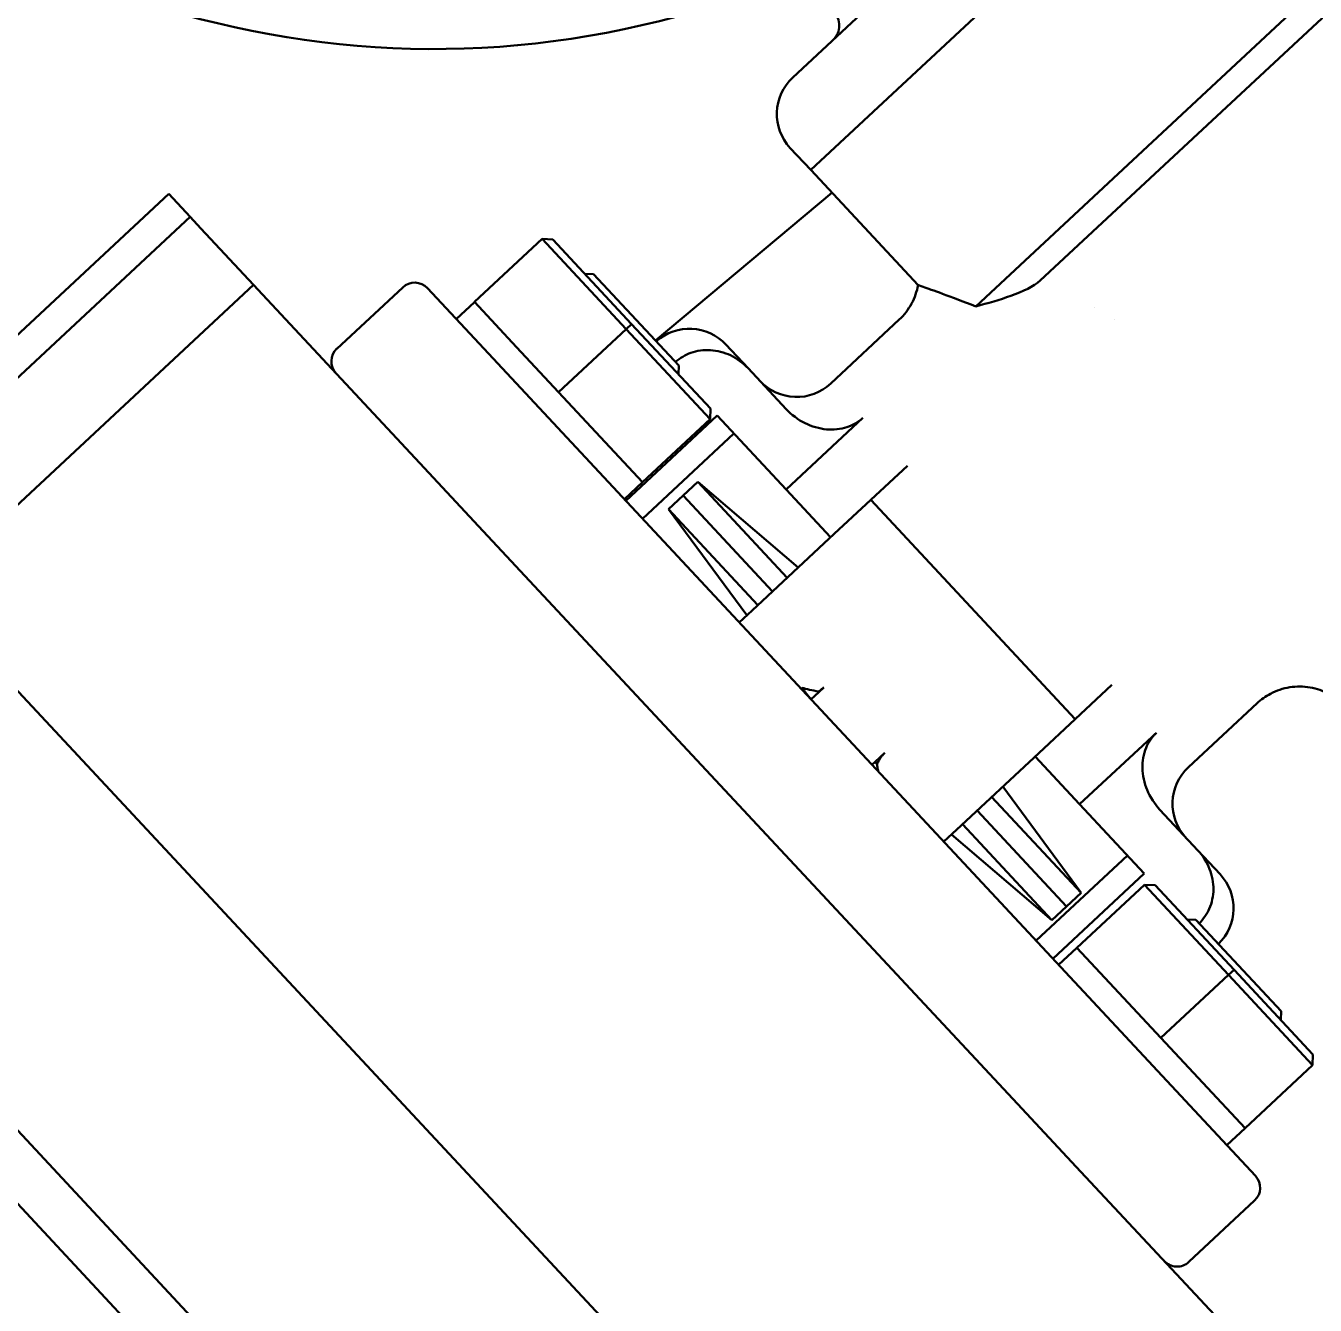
# Model space of a CAD drawing. Header units: inches. Extents: x 11 to 1621, y 11 to 1332.
# Drawn here: x 1205.855 to 1207.887, y 321.452 to 323.469 of the extents above; entities that cross this region are included whole.
import ezdxf

# ---------------------------------------------------------------- set-up
doc = ezdxf.new("R2010")
doc.units = ezdxf.units.IN
doc.header["$LTSCALE"] = 48
doc.header["$MEASUREMENT"] = 0
doc.layers.add('Visible (ANSI)', color=7, linetype='Continuous', lineweight=50)

msp = doc.modelspace()

# ---------------------------------------------------------------- linework, layer by layer
at = {"layer": 'Visible (ANSI)'}
for p, q in [((1207.956249, 324.220049), (1207.063652, 323.387689)), ((1208.099757, 324.181611), (1207.091986, 323.241849)), ((1207.091986, 323.241849), (1208.099757, 324.181611)), ((1207.35201, 323.026755), (1208.327984, 323.936866)), ((1207.453349, 323.067423), (1208.326041, 323.881223)), ((1207.059765, 323.276401), (1207.091986, 323.241849)), ((1207.091986, 323.241849), (1207.261143, 323.060451)), ((1206.080141, 323.20412), (1205.561859, 322.720814)), ((1206.113987, 323.167824), (1206.080141, 323.20412)), ((1206.847555, 322.972876), (1207.1254, 323.206016)), ((1205.595705, 322.684518), (1206.113987, 323.167824)), ((1206.113987, 323.167824), (1206.130805, 323.149789)), ((1206.130805, 323.149789), (1206.21378, 323.06081)), ((1206.668603, 323.133029), (1206.562067, 323.033682)), ((1206.801109, 322.990933), (1206.668603, 323.133029)), ((1206.668603, 323.133029), (1206.685296, 323.132446)), ((1206.685296, 323.132446), (1206.809747, 322.998988)), ((1206.74982, 323.077684), (1206.735909, 323.07817)), ((1206.884071, 322.933717), (1206.74982, 323.077684)), ((1206.21378, 323.06081), (1205.695497, 322.577504)), ((1206.21378, 323.06081), (1206.228071, 323.045484)), ((1206.345361, 322.960115), (1206.449017, 323.056776)), ((1206.576574, 322.960398), (1206.487968, 323.055416)), ((1206.475824, 322.779802), (1206.228071, 323.045484)), ((1206.562097, 323.03365), (1206.533304, 323.006799)), ((1206.562067, 323.033682), (1206.62832, 322.962634)), ((1207.539398, 323.024649), (1207.539424, 323.024679)), ((1206.809747, 322.998988), (1206.801109, 322.990933)), ((1206.809747, 322.998988), (1206.934198, 322.86553)), ((1207.123402, 322.905089), (1207.231465, 323.00586)), ((1207.57078, 323.006263), (1207.570763, 323.006258)), ((1206.801109, 322.990933), (1206.694573, 322.891587)), ((1206.933615, 322.848837), (1206.801109, 322.990933)), ((1206.576574, 322.960398), (1207.704288, 321.751073)), ((1206.62832, 322.962634), (1206.694573, 322.891587)), ((1206.993309, 322.929142), (1206.958414, 322.966563)), ((1206.884071, 322.933717), (1206.883585, 322.919806)), ((1206.993309, 322.929142), (1207.053307, 322.864802)), ((1206.694573, 322.891587), (1206.760826, 322.820539)), ((1206.800405, 322.720369), (1206.944372, 322.854621)), ((1206.934198, 322.86553), (1206.933615, 322.848837)), ((1207.053033, 322.738095), (1206.944372, 322.854621)), ((1206.933615, 322.848837), (1206.82708, 322.749491)), ((1207.173966, 322.850867), (1207.053033, 322.738095)), ((1206.760826, 322.820539), (1206.82708, 322.749491)), ((1206.826943, 322.69191), (1206.97091, 322.826161)), ((1206.475824, 322.779802), (1206.568514, 322.680403)), ((1207.186642, 322.721818), (1207.244229, 322.775519)), ((1206.913941, 322.750138), (1206.890907, 322.728657)), ((1206.913941, 322.750138), (1207.054906, 322.598972)), ((1207.072296, 322.615189), (1206.913941, 322.750138)), ((1205.535008, 322.749607), (1207.414531, 320.734066)), ((1206.798286, 322.722641), (1206.82708, 322.749491)), ((1207.123296, 322.662747), (1207.053033, 322.738095)), ((1206.867872, 322.707177), (1206.890907, 322.728657)), ((1206.890907, 322.728657), (1207.031871, 322.577492)), ((1207.031871, 322.577492), (1206.890907, 322.728657)), ((1207.129055, 322.668118), (1207.186642, 322.721818)), ((1207.508846, 322.376297), (1207.186642, 322.721818)), ((1207.008836, 322.556011), (1206.867872, 322.707177)), ((1206.991445, 322.539794), (1206.867872, 322.707177)), ((1207.417589, 321.769882), (1206.568514, 322.680403)), ((1207.129055, 322.668118), (1206.999485, 322.547291)), ((1206.979329, 322.528496), (1206.999485, 322.547291)), ((1207.06901, 320.411862), (1205.189487, 322.427403)), ((1207.112513, 322.426083), (1207.104723, 322.418819)), ((1207.566433, 322.429997), (1207.508846, 322.376297)), ((1207.09236, 322.407285), (1207.104728, 322.418818)), ((1207.104728, 322.418818), (1207.104723, 322.418819)), ((1207.042159, 320.440655), (1205.216337, 322.39861)), ((1207.687259, 322.300427), (1207.795322, 322.401197)), ((1207.508846, 322.376297), (1207.451259, 322.322596)), ((1207.636696, 322.354649), (1207.515763, 322.241878)), ((1207.19341, 322.308762), (1207.188502, 322.304186)), ((1207.19341, 322.308756), (1207.20866, 322.322978)), ((1207.19341, 322.308756), (1207.19341, 322.308762)), ((1207.451259, 322.322596), (1207.321688, 322.20177)), ((1207.515763, 322.241878), (1207.4455, 322.317226)), ((1207.3945, 322.269668), (1207.518074, 322.102285)), ((1207.377109, 322.253451), (1207.518074, 322.102285)), ((1207.354075, 322.23197), (1207.495039, 322.080805)), ((1207.495039, 322.080805), (1207.354075, 322.23197)), ((1207.515763, 322.241878), (1207.617601, 322.132671)), ((1207.702178, 322.168973), (1207.642181, 322.233313)), ((1207.321688, 322.20177), (1207.301533, 322.182974)), ((1207.472004, 322.059324), (1207.33104, 322.21049)), ((1207.313649, 322.194273), (1207.472004, 322.059324)), ((1207.447095, 322.026878), (1207.591062, 322.16113)), ((1207.737074, 322.131552), (1207.702178, 322.168973)), ((1207.473634, 321.998419), (1207.617601, 322.132671)), ((1207.518074, 322.102285), (1207.495039, 322.080805)), ((1207.617905, 322.115026), (1207.511369, 322.01568)), ((1207.750412, 321.972931), (1207.617905, 322.115026)), ((1207.617905, 322.115026), (1207.634598, 322.114443)), ((1207.634598, 322.114443), (1207.75905, 321.980986)), ((1207.472004, 322.059324), (1207.495039, 322.080805)), ((1207.699122, 322.059682), (1207.685211, 322.060168)), ((1207.833374, 321.915715), (1207.699122, 322.059682)), ((1207.5114, 322.015647), (1207.482606, 321.988797)), ((1207.511369, 322.01568), (1207.577623, 321.944632)), ((1207.75905, 321.980986), (1207.750412, 321.972931)), ((1207.75905, 321.980986), (1207.883501, 321.847528)), ((1207.750412, 321.972931), (1207.643876, 321.873584)), ((1207.882918, 321.830835), (1207.750412, 321.972931)), ((1207.577623, 321.944632), (1207.643876, 321.873584)), ((1207.833374, 321.915715), (1207.832888, 321.901804)), ((1207.643876, 321.873584), (1207.710129, 321.802536)), ((1207.883501, 321.847528), (1207.882918, 321.830835)), ((1207.882918, 321.830835), (1207.776382, 321.731489)), ((1207.710129, 321.802536), (1207.776382, 321.731489)), ((1207.417589, 321.769882), (1207.51028, 321.670483)), ((1207.792894, 321.656054), (1207.704288, 321.751073)), ((1207.747589, 321.704638), (1207.776382, 321.731489)), ((1205.749457, 321.711453), (1206.393865, 321.02041)), ((1207.758032, 321.404801), (1207.51028, 321.670483)), ((1207.687877, 321.520442), (1207.791534, 321.617104))]:
    msp.add_line(p, q, dxfattribs=at)
for radius in [48.3125, 46.34375, 42.829288, 42.579288, 42.279288]:
    msp.add_circle((1247.196979, 358.380235), radius, dxfattribs=at)
for centre, radius, start, end in [((1247.196979, 358.380235), 50.625, 210.3890484, 225.601263), ((1247.196979, 358.380235), 50.62647, 210.4164762, 225.3961106), ((1206.497858, 324.889205), 1.456693, 150.477896, 293.254802), ((1207.117352, 323.330102), 0.07874, 133, 223), ((1206.467813, 323.036621), 0.027559, 43, 133), ((1206.900827, 322.912862), 0.07874, 43, 131.567456), ((1206.364156, 322.93996), 0.027559, 133, 223), ((1207.069702, 322.962676), 0.07874, 223, 313), ((1207.74096, 322.24284), 0.07874, 133, 223), ((1207.679487, 322.077852), 0.07874, 314.432544, 43), ((1207.772739, 321.637259), 0.027559, 313, 43), ((1207.669082, 321.540598), 0.027559, 223, 313)]:
    msp.add_arc(centre, radius, start, end, dxfattribs=at)
for centre, major_axis, ratio, start_param, end_param in [((1207.153385, 322.367815), (0.054941, -0.061813), 0.05744872, 3.66516804, 3.69284502), ((1207.144548, 322.359973), (0.05514, -0.062027), 0.05737022, 0.41584263, 0.55026337)]:
    msp.add_ellipse(centre, major_axis=major_axis, ratio=ratio, start_param=start_param, end_param=end_param, dxfattribs=at)
for points, knots in [([(1207.126997, 323.44676), (1207.127036, 323.446796), (1207.127074, 323.446832), (1207.128689, 323.448353), (1207.130109, 323.449997), (1207.132587, 323.453549), (1207.13364, 323.455449), (1207.136092, 323.461202), (1207.136954, 323.46525), (1207.137065, 323.473384), (1207.13635, 323.477391), (1207.133444, 323.484898), (1207.131299, 323.488325), (1207.12856, 323.491266), (1207.128556, 323.49127), (1207.128552, 323.491275)], [-0.254637744, -0.254637744, -0.254637744, -0.254637744, -0.254225765, -0.254225765, -0.237355132, -0.237355132, -0.220510331, -0.220510331, -0.188784196, -0.188784196, -0.157802983, -0.157802983, -0.127196878, -0.127196878, -0.127149605, -0.127149605, -0.127149605, -0.127149605]), ([(1207.231465, 323.00586), (1207.239227, 323.013116), (1207.245883, 323.021754), (1207.255828, 323.04023), (1207.259321, 323.050255), (1207.261143, 323.060451)], [0, 0, 0, 0, 0.080960965, 0.080960965, 0.159881224, 0.159881224, 0.159881224, 0.159881224]), ([(1207.35201, 323.026755), (1207.331842, 323.034747), (1207.31396, 323.041433), (1207.286296, 323.051561), (1207.275935, 323.055248), (1207.263953, 323.059472), (1207.261152, 323.060451), (1207.261147, 323.060451)], [0.000001, 0.000001, 0.000001, 0.000001, 0.25176983, 0.25176983, 0.482531752, 0.482531752, 0.673093682, 0.673093682, 0.673093682, 0.673093682]), ([(1207.35201, 323.026755), (1207.371213, 323.031696), (1207.389943, 323.037099), (1207.426324, 323.050311), (1207.443819, 323.058536), (1207.453349, 323.067423)], [-0.344592757, -0.344592757, -0.344592757, -0.344592757, -0.181405675, -0.181405675, 0, 0, 0, 0]), ([(1206.993309, 322.929142), (1206.98586, 322.937131), (1206.975326, 322.944933), (1206.956122, 322.954065), (1206.944124, 322.957234), (1206.923985, 322.958386), (1206.912297, 322.95678), (1206.894727, 322.950497), (1206.885716, 322.945182), (1206.878918, 322.939243)], [-0.309168239, -0.309168239, -0.309168239, -0.309168239, -0.225931358, -0.225931358, -0.147130894, -0.147130894, -0.072218735, -0.072218735, -0.004943741, -0.004943741, -0.004943741, -0.004943741]), ([(1207.173966, 322.850867), (1207.167253, 322.844607), (1207.157708, 322.839109), (1207.139309, 322.833112), (1207.127155, 322.831981), (1207.105881, 322.833917), (1207.093005, 322.83772), (1207.072516, 322.847882), (1207.061274, 322.856258), (1207.053307, 322.864802)], [0.635947237, 0.635947237, 0.635947237, 0.635947237, 0.705892069, 0.705892069, 0.783405476, 0.783405476, 0.868663282, 0.868663282, 0.957682418, 0.957682418, 0.957682418, 0.957682418]), ([(1207.078429, 322.4256), (1207.078095, 322.424877), (1207.07778, 322.424366), (1207.077227, 322.423808), (1207.076992, 322.423765), (1207.076808, 322.423962)], [-0.0292735664, -0.0292735664, -0.0292735664, -0.0292735664, -0.0146352018, -0.0146352018, -0.000001, -0.000001, -0.000001, -0.000001]), ([(1207.104029, 322.419769), (1207.099309, 322.420579), (1207.094579, 322.421514), (1207.085437, 322.423574), (1207.081413, 322.424637), (1207.078429, 322.4256)], [-0.0645363903, -0.0645363903, -0.0645363903, -0.0645363903, -0.0338155102, -0.0338155102, 0, 0, 0, 0]), ([(1207.112513, 322.426083), (1207.111954, 322.425562), (1207.111381, 322.425053), (1207.108618, 322.422714), (1207.106326, 322.421116), (1207.104029, 322.419769)], [-0.222890169, -0.222890169, -0.222890169, -0.222890169, -0.2170251215, -0.2170251215, -0.195203458, -0.195203458, -0.195203458, -0.195203458]), ([(1207.934344, 322.396258), (1207.927098, 322.404028), (1207.918467, 322.410694), (1207.899733, 322.420809), (1207.88938, 322.424375), (1207.868352, 322.427952), (1207.857404, 322.428009), (1207.836341, 322.424653), (1207.825953, 322.421195), (1207.808852, 322.412194), (1207.801663, 322.407096), (1207.795322, 322.401197)], [0, 0, 0, 0, 0.080960744, 0.080960744, 0.162235064, 0.162235064, 0.243498247, 0.243498247, 0.324761925, 0.324761925, 0.390758341, 0.390758341, 0.390758341, 0.390758341]), ([(1207.642181, 322.233313), (1207.634213, 322.241857), (1207.626642, 322.253655), (1207.617933, 322.274803), (1207.615038, 322.287913), (1207.614591, 322.30927), (1207.616567, 322.321316), (1207.623832, 322.339252), (1207.629983, 322.348389), (1207.636696, 322.354649)], [-0.957682418, -0.957682418, -0.957682418, -0.957682418, -0.868663282, -0.868663282, -0.783405476, -0.783405476, -0.705892069, -0.705892069, -0.635947237, -0.635947237, -0.635947237, -0.635947237]), ([(1207.196427, 322.30451), (1207.196985, 322.306124), (1207.197731, 322.307896), (1207.199973, 322.312287), (1207.201634, 322.314955), (1207.20517, 322.319454), (1207.206843, 322.321281), (1207.20866, 322.322978)], [-0.286975503, -0.286975503, -0.286975503, -0.286975503, -0.2679673126, -0.2679673126, -0.2419719732, -0.2419719732, -0.222890169, -0.222890169, -0.222890169, -0.222890169]), ([(1207.198842, 322.293097), (1207.198799, 322.293143), (1207.198755, 322.293205), (1207.198706, 322.293291), (1207.198702, 322.293298), (1207.198696, 322.29331), (1207.198693, 322.293314), (1207.198689, 322.293322), (1207.198688, 322.293325), (1207.198684, 322.293331), (1207.198683, 322.293334), (1207.19868, 322.29334), (1207.198678, 322.293343), (1207.198674, 322.29335), (1207.198672, 322.293354), (1207.198665, 322.293368), (1207.19866, 322.293378), (1207.198615, 322.293467), (1207.198574, 322.293559), (1207.198524, 322.293685), (1207.198515, 322.293708), (1207.198245, 322.294408), (1207.197963, 322.295519), (1207.197253, 322.298984), (1207.196824, 322.301638), (1207.196427, 322.30451)], [-0.0524161984, -0.0524161984, -0.0524161984, -0.0524161984, -0.0490577958, -0.0490577958, -0.048765919, -0.048765919, -0.0485912111, -0.0485912111, -0.0484654763, -0.0484654763, -0.0483539014, -0.0483539014, -0.0482326845, -0.0482326845, -0.0480727939, -0.0480727939, -0.0477159604, -0.0477159604, -0.0448155563, -0.0448155563, -0.0441770285, -0.0441770285, -0.0261263922, -0.0261263922, -0.000001, -0.000001, -0.000001, -0.000001]), ([(1207.704275, 322.054155), (1207.710674, 322.060522), (1207.716605, 322.069141), (1207.724098, 322.08623), (1207.726515, 322.097777), (1207.726771, 322.117948), (1207.724446, 322.130138), (1207.716677, 322.149932), (1207.709628, 322.160984), (1207.702178, 322.168973)], [0.004943741, 0.004943741, 0.004943741, 0.004943741, 0.072218735, 0.072218735, 0.147130894, 0.147130894, 0.225931358, 0.225931358, 0.309168239, 0.309168239, 0.309168239, 0.309168239])]:
    msp.add_open_spline(points, degree=3, knots=knots, dxfattribs=at)
for points in [[(1207.231465, 323.00586), (1207.231465, 323.00586), (1207.231465, 323.00586), (1207.231465, 323.00586)], [(1207.795322, 322.401197), (1207.795322, 322.401197), (1207.795322, 322.401197), (1207.795322, 322.401197)]]:
    msp.add_open_spline(points, degree=3, dxfattribs=at)
msp.add_rational_spline([(1207.092233, 322.407421), (1207.09177, 322.407995), (1207.091317, 322.408555), (1207.082053, 322.420039), (1207.078429, 322.4256)], [0.995814381341, 0.997846252691, 1, 0.957656279762, 0.96242185096], degree=2, knots=[0.9637804655, 0.9637804655, 0.9637804655, 0.9642857143, 0.9642857143, 0.9742191512, 0.9742191512, 0.9742191512], dxfattribs=at)

doc.saveas('drawing.dxf')
